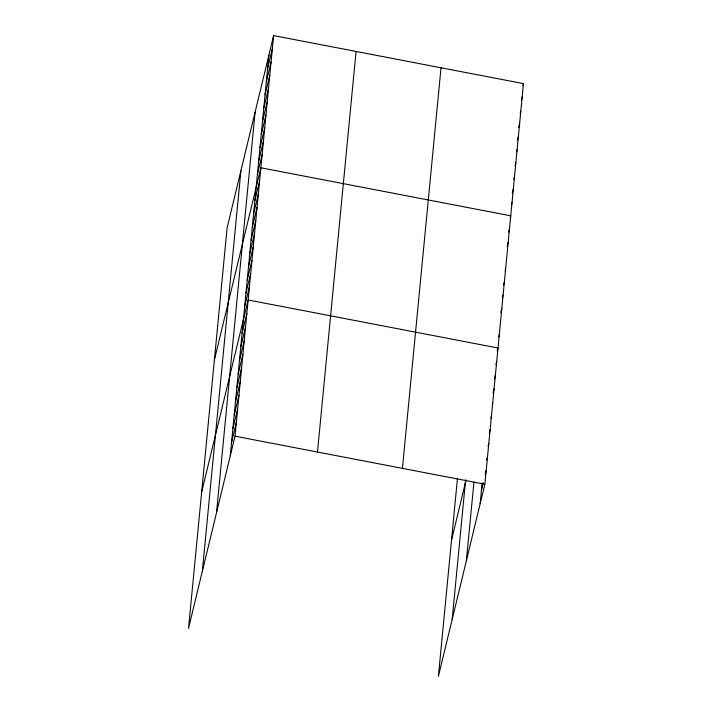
<?xml version="1.0" encoding="UTF-8"?>
<svg xmlns="http://www.w3.org/2000/svg" width="712" height="712" viewBox="0 0 712 712"><rect width="100%" height="100%" fill="white"/><g stroke="black" fill="none" stroke-linecap="round" stroke-linejoin="round"><path stroke-width="1.07" d="M202.315 571.416L240.896 170.827M216.51 512.729L255.101 112.14M230.287 455.769L268.878 55.18M273.613 35.6L227.119 227.787L188.529 628.376L235.022 436.189L273.613 35.6L523.471 83.624L484.881 484.213L438.387 676.4L457.451 478.508M317.481 452.031L356.071 51.451M402.431 468.363L441.022 67.774M452.165 619.44L465.603 479.933M466.36 560.753L473.934 482.175M480.146 503.793L482.158 482.834M267.605 68.405L272.34 48.817M266.332 81.622L271.067 62.042M265.06 94.838L269.795 75.258M263.787 108.064L268.522 88.475M262.514 121.28L267.249 101.7M261.242 134.497L265.977 114.917M259.96 147.722L264.704 128.133M258.687 160.939L263.431 141.359M257.415 174.155L262.158 154.575M214.383 359.987L260.886 167.792L510.735 215.816L510.237 217.881M254.869 200.597L259.604 181.008M253.597 213.814L258.331 194.234M252.324 227.03L257.059 207.45M251.051 240.255L255.786 220.667M249.778 253.472L254.513 233.892M248.506 266.688L253.241 247.108M247.233 279.914L251.968 260.325M245.96 293.13L250.695 273.55M244.679 306.347L249.423 286.767M201.647 492.179L248.15 299.983L497.999 348.008L497.252 351.105M242.098 333.189L246.833 313.609M240.79 346.806L245.524 327.226M239.472 360.432L244.207 340.843M238.164 374.049L242.899 354.469M236.847 387.666L241.59 368.086M235.538 401.292L240.273 381.703M234.221 414.909L238.965 395.329M232.913 428.526L237.648 408.946M231.605 442.152L236.34 422.563M522.973 85.689L523.471 83.624M521.451 99.938L522.199 96.841M520.178 113.155L520.677 111.09M518.648 127.404L519.653 123.283M517.375 140.62L518.372 136.499M516.601 151.781L517.099 149.725M515.079 166.03L515.826 162.941M513.806 179.255L514.553 176.158M512.284 193.504L513.281 189.374M511.51 204.655L512.008 202.6M508.715 232.13L509.463 229.033M507.193 246.379L508.19 242.258M505.146 270.756L505.645 268.691M503.615 285.005L504.372 281.916M502.343 298.221L503.09 295.133M500.821 312.479L501.818 308.349M498.774 336.856L499.272 334.791M451.506 540.203L466.031 480.155M495.944 364.722L496.691 361.634M494.377 379.371L495.374 375.251M493.069 392.988L494.066 388.868M492.25 404.55L492.748 402.494M490.942 418.167L491.44 416.111M489.375 432.825L490.132 429.728M488.067 446.442L488.815 443.353M486.759 460.059L487.506 456.971M481.454 490.176L483.199 482.959M485.192 474.708L486.189 470.588M235.022 436.189L484.881 484.213"/></g></svg>
